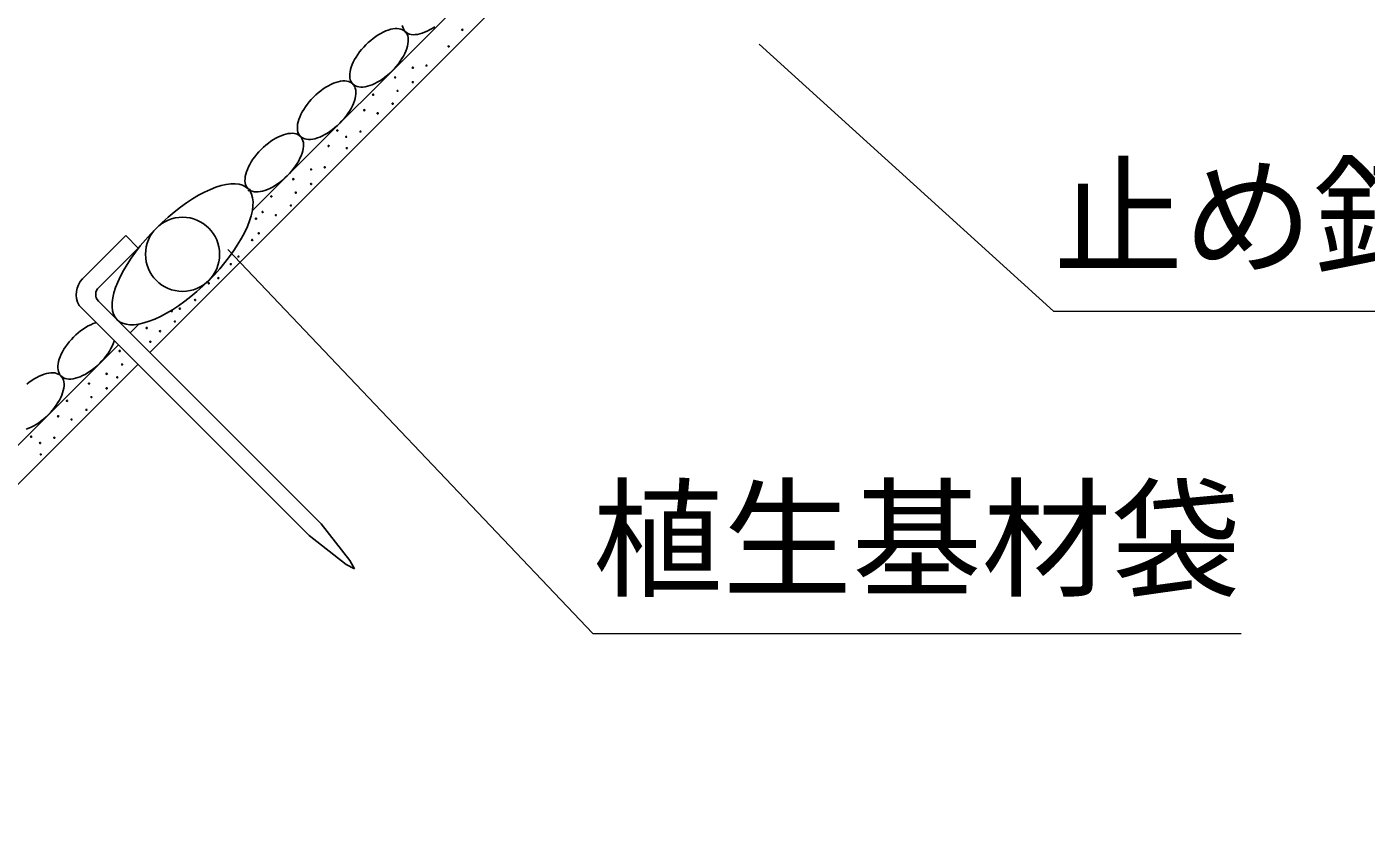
# Model space of a CAD drawing. Units: millimetres, scale not verified. Extents: x 200 to 8200, y 200 to 5825.
# Drawn here: x 2394 to 3117, y 2925 to 3357 of the extents above; entities that cross this region are included whole.
import ezdxf
from ezdxf.enums import TextEntityAlignment as Align

# ---------------------------------------------------------------- set-up
doc = ezdxf.new("R2010")
doc.units = ezdxf.units.MM
doc.header["$LTSCALE"] = 20
for name, color, linetype, lineweight in [('C-STR', 7, 'Continuous', 25), ('C-STR-DIM', 1, 'Continuous', 13), ('C-STR-HTXT', 1, 'Continuous', 13)]:
    doc.layers.add(name, color=color, linetype=linetype, lineweight=lineweight)
doc.styles.add('ＭＳ ゴシック', font='')
doc.styles.get('ＭＳ ゴシック').set_extended_font_data('MS Gothic')

msp = doc.modelspace()

# ---------------------------------------------------------------- linework, layer by layer
at = {"layer": 'C-STR'}
for p, q in [((2495.6, 3216.49), (2736.33, 3457.22)), ((2515.62, 3257.72), (2666.51, 3408.61)), ((2598.7, 3354.38), (2598.13, 3353.71)), ((2570.41, 3326.1), (2569.85, 3325.43)), ((2542.13, 3297.81), (2541.56, 3297.14)), ((2514.38, 3269.53), (2513.28, 3268.16)), ((2460.25, 3181.14), (2526.22, 3247.11)), ((2423.94, 3220.99), (2447.23, 3244.29)), ((2454.03, 3237.5), (2447.23, 3244.29)), ((2454.03, 3237.5), (2432.78, 3216.24)), ((2422.08, 3206.56), (2546.36, 3082.35)), ((2432.48, 3208.89), (2552.73, 3088.72)), ((2449.64, 3191.75), (2454.38, 3196.48)), ((2303.48, 3045.59), (2443.27, 3185.38)), ((2035.98, 2756.88), (2453.88, 3174.78)), ((2412.83, 3168.51), (2412.27, 3167.84)), ((2568.29, 3068.92), (2552.73, 3088.72)), ((2566.17, 3066.8), (2546.36, 3082.35)), ((2566.17, 3066.8), (2570.76, 3064.33)), ((2570.76, 3064.33), (2568.29, 3068.92))]:
    msp.add_line(p, q, dxfattribs=at)
for points in [[(2598.13, 3354.38), (2597.46, 3354.94), (2596.69, 3355.39), (2595.82, 3355.73), (2594.86, 3355.95), (2593.82, 3356.04), (2592.7, 3356.02), (2591.52, 3355.88), (2590.28, 3355.62), (2588.99, 3355.24), (2587.67, 3354.75), (2586.31, 3354.14), (2584.94, 3353.43), (2583.56, 3352.62), (2582.18, 3351.72), (2580.82, 3350.73), (2579.48, 3349.66), (2578.18, 3348.52), (2576.92, 3347.31), (2575.71, 3346.05), (2574.57, 3344.75), (2573.5, 3343.41), (2572.51, 3342.05), (2571.61, 3340.67), (2570.8, 3339.29), (2570.09, 3337.92), (2569.48, 3336.57), (2568.99, 3335.24), (2568.61, 3333.95), (2568.35, 3332.71), (2568.21, 3331.53), (2568.19, 3330.41), (2568.28, 3329.37), (2568.5, 3328.41), (2568.84, 3327.54), (2569.29, 3326.77), (2569.85, 3326.1), (2570.52, 3325.53), (2571.29, 3325.08), (2572.16, 3324.75), (2573.12, 3324.53), (2574.16, 3324.43), (2575.28, 3324.46), (2576.46, 3324.6), (2577.7, 3324.86), (2578.99, 3325.24), (2580.32, 3325.73), (2581.67, 3326.33), (2583.04, 3327.04), (2584.42, 3327.85), (2585.8, 3328.76), (2587.16, 3329.75), (2588.5, 3330.82), (2589.8, 3331.96), (2591.06, 3333.17), (2592.27, 3334.43), (2593.41, 3335.73), (2594.48, 3337.07), (2595.47, 3338.43), (2596.38, 3339.81), (2597.19, 3341.19), (2597.9, 3342.56), (2598.5, 3343.91), (2598.99, 3345.24), (2599.37, 3346.53), (2599.63, 3347.77), (2599.77, 3348.95), (2599.8, 3350.07), (2599.7, 3351.11), (2599.48, 3352.07), (2599.15, 3352.94), (2598.7, 3353.71)], [(2596.57, 3357.65), (2596.79, 3356.69), (2597.12, 3355.82), (2597.57, 3355.05), (2598.13, 3354.38), (2598.8, 3353.82), (2599.58, 3353.37), (2600.45, 3353.03), (2601.4, 3352.82), (2602.45, 3352.72), (2603.56, 3352.74), (2604.75, 3352.88), (2605.99, 3353.14), (2607.28, 3353.52), (2608.6, 3354.02), (2609.96, 3354.62), (2611.33, 3355.33), (2612.71, 3356.14), (2614.08, 3357.04)], [(2569.85, 3326.1), (2569.18, 3326.66), (2568.41, 3327.11), (2567.54, 3327.44), (2566.58, 3327.66), (2565.54, 3327.76), (2564.42, 3327.74), (2563.24, 3327.59), (2562, 3327.33), (2560.71, 3326.95), (2559.38, 3326.46), (2558.03, 3325.86), (2556.65, 3325.15), (2555.28, 3324.34), (2553.9, 3323.44), (2552.54, 3322.44), (2551.2, 3321.37), (2549.9, 3320.23), (2548.64, 3319.03), (2547.43, 3317.77), (2546.29, 3316.46), (2545.22, 3315.12), (2544.23, 3313.76), (2543.32, 3312.39), (2542.51, 3311.01), (2541.8, 3309.64), (2541.2, 3308.28), (2540.71, 3306.95), (2540.33, 3305.67), (2540.07, 3304.43), (2539.92, 3303.24), (2539.9, 3302.13), (2540, 3301.08), (2540.22, 3300.12), (2540.55, 3299.25), (2541, 3298.48), (2541.56, 3297.81), (2542.24, 3297.25), (2543.01, 3296.8), (2543.88, 3296.46), (2544.84, 3296.25), (2545.88, 3296.15), (2547, 3296.17), (2548.18, 3296.31), (2549.42, 3296.58), (2550.71, 3296.95), (2552.03, 3297.45), (2553.39, 3298.05), (2554.76, 3298.76), (2556.14, 3299.57), (2557.51, 3300.47), (2558.88, 3301.46), (2560.22, 3302.53), (2561.52, 3303.68), (2562.78, 3304.88), (2563.98, 3306.14), (2565.13, 3307.45), (2566.2, 3308.78), (2567.19, 3310.15), (2568.09, 3311.52), (2568.9, 3312.9), (2569.61, 3314.27), (2570.21, 3315.63), (2570.71, 3316.95), (2571.09, 3318.24), (2571.35, 3319.48), (2571.49, 3320.67), (2571.51, 3321.78), (2571.41, 3322.83), (2571.2, 3323.78), (2570.86, 3324.65), (2570.41, 3325.43)], [(2541.56, 3297.81), (2540.89, 3298.37), (2540.12, 3298.83), (2539.25, 3299.16), (2538.29, 3299.38), (2537.25, 3299.48), (2536.13, 3299.45), (2534.95, 3299.31), (2533.71, 3299.05), (2532.42, 3298.67), (2531.1, 3298.18), (2529.74, 3297.57), (2528.37, 3296.86), (2526.99, 3296.06), (2525.62, 3295.15), (2524.25, 3294.16), (2522.91, 3293.09), (2521.61, 3291.95), (2520.35, 3290.74), (2519.15, 3289.48), (2518, 3288.18), (2516.93, 3286.84), (2515.94, 3285.48), (2515.04, 3284.1), (2514.23, 3282.72), (2513.52, 3281.35), (2512.92, 3280), (2512.42, 3278.67), (2512.04, 3277.38), (2511.78, 3276.14), (2511.64, 3274.96), (2511.62, 3273.84), (2511.72, 3272.8), (2511.93, 3271.84), (2512.27, 3270.97), (2512.72, 3270.2), (2513.28, 3269.53), (2513.95, 3268.97), (2514.72, 3268.51), (2515.59, 3268.18), (2516.55, 3267.96), (2517.59, 3267.86), (2518.71, 3267.89), (2519.89, 3268.03), (2521.13, 3268.29), (2522.42, 3268.67), (2523.75, 3269.16), (2525.1, 3269.77), (2526.48, 3270.48), (2527.85, 3271.28), (2529.23, 3272.19), (2530.59, 3273.18), (2531.93, 3274.25), (2533.23, 3275.39), (2534.49, 3276.6), (2535.7, 3277.86), (2536.84, 3279.16), (2537.91, 3280.5), (2538.9, 3281.86), (2539.81, 3283.24), (2540.62, 3284.62), (2541.33, 3285.99), (2541.93, 3287.34), (2542.42, 3288.67), (2542.8, 3289.96), (2543.06, 3291.2), (2543.21, 3292.38), (2543.23, 3293.5), (2543.13, 3294.54), (2542.91, 3295.5), (2542.58, 3296.37), (2542.13, 3297.14)], [(2513.28, 3269.53), (2511.91, 3270.63), (2510.29, 3271.45), (2508.42, 3271.98), (2506.31, 3272.23), (2503.99, 3272.19), (2501.47, 3271.86), (2498.78, 3271.25), (2495.92, 3270.35), (2492.93, 3269.17), (2489.82, 3267.73), (2486.62, 3266.04), (2483.36, 3264.1), (2480.05, 3261.93), (2476.73, 3259.55), (2473.42, 3256.98), (2470.14, 3254.24), (2466.92, 3251.34), (2463.78, 3248.31), (2460.76, 3245.18), (2457.86, 3241.96), (2455.11, 3238.68), (2452.54, 3235.37), (2450.17, 3232.05), (2448, 3228.74), (2446.06, 3225.48), (2444.37, 3222.28), (2442.93, 3219.17), (2441.75, 3216.18), (2440.85, 3213.32), (2440.24, 3210.63), (2439.91, 3208.11), (2439.87, 3205.79), (2440.11, 3203.68), (2440.65, 3201.81), (2441.47, 3200.18), (2442.57, 3198.82), (2443.94, 3197.72), (2445.56, 3196.9), (2447.43, 3196.36), (2449.54, 3196.11), (2451.86, 3196.15), (2454.38, 3196.48), (2457.08, 3197.1), (2459.93, 3198), (2462.93, 3199.17), (2466.03, 3200.61), (2469.23, 3202.31), (2472.5, 3204.25), (2475.8, 3206.41), (2479.12, 3208.79), (2482.43, 3211.36), (2485.71, 3214.11), (2488.93, 3217), (2492.07, 3220.03), (2495.1, 3223.17), (2497.99, 3226.38), (2500.74, 3229.66), (2503.31, 3232.98), (2505.68, 3236.3), (2507.85, 3239.6), (2509.79, 3242.87), (2511.48, 3246.07), (2512.93, 3249.17), (2514.1, 3252.17), (2515, 3255.02), (2515.62, 3257.72), (2515.94, 3260.24), (2515.99, 3262.56), (2515.74, 3264.66), (2515.2, 3266.54), (2514.38, 3268.16)], [(2431.32, 3197.32), (2430.98, 3197.23), (2429.67, 3196.75), (2428.33, 3196.16), (2426.98, 3195.47), (2425.62, 3194.68), (2424.26, 3193.8), (2422.92, 3192.83), (2421.61, 3191.78), (2420.32, 3190.66), (2419.09, 3189.48), (2417.9, 3188.24), (2416.78, 3186.96), (2415.73, 3185.64), (2414.76, 3184.3), (2413.88, 3182.94), (2413.09, 3181.58), (2412.4, 3180.23), (2411.81, 3178.89), (2411.34, 3177.58), (2410.97, 3176.31), (2410.72, 3175.08), (2410.59, 3173.91), (2410.58, 3172.8), (2410.69, 3171.77), (2410.91, 3170.82), (2411.25, 3169.95), (2411.7, 3169.18), (2412.27, 3168.51), (2412.94, 3167.95), (2413.71, 3167.5), (2414.57, 3167.16), (2415.52, 3166.93), (2416.56, 3166.83), (2417.66, 3166.84), (2418.83, 3166.97), (2420.06, 3167.22), (2421.34, 3167.58), (2422.65, 3168.06), (2423.98, 3168.65), (2425.34, 3169.34), (2426.7, 3170.13), (2428.05, 3171.01), (2429.39, 3171.98), (2430.71, 3173.03), (2431.99, 3174.15), (2433.23, 3175.33), (2434.41, 3176.57), (2435.53, 3177.85), (2436.58, 3179.17), (2437.55, 3180.51), (2438.44, 3181.87), (2439.23, 3183.23), (2439.92, 3184.58), (2440.5, 3185.92), (2440.98, 3187.23), (2441.08, 3187.57)], [(2393.55, 3139.8), (2394.86, 3140.28), (2396.2, 3140.86), (2397.55, 3141.55), (2398.91, 3142.34), (2400.27, 3143.23), (2401.61, 3144.2), (2402.93, 3145.25), (2404.21, 3146.37), (2405.45, 3147.55), (2406.63, 3148.79), (2407.75, 3150.07), (2408.8, 3151.39), (2409.77, 3152.73), (2410.65, 3154.08), (2411.44, 3155.44), (2412.13, 3156.8), (2412.72, 3158.13), (2413.2, 3159.44), (2413.56, 3160.72), (2413.81, 3161.95), (2413.94, 3163.12), (2413.95, 3164.22), (2413.85, 3165.26), (2413.62, 3166.21), (2413.28, 3167.07), (2412.83, 3167.84)], [(2412.27, 3168.51), (2411.6, 3169.08), (2410.83, 3169.53), (2409.96, 3169.87), (2409.01, 3170.09), (2407.98, 3170.2), (2406.87, 3170.19), (2405.7, 3170.06), (2404.47, 3169.81), (2403.2, 3169.44), (2401.89, 3168.97), (2400.55, 3168.38), (2399.2, 3167.69), (2397.84, 3166.9), (2396.48, 3166.02), (2395.14, 3165.05), (2393.82, 3164)]]:
    msp.add_lwpolyline(points, dxfattribs=at)
for centre in [(2628.96, 3355.36), (2621.59, 3346.38), (2602.26, 3334.94), (2609.63, 3336.04), (2592.69, 3329.66), (2602.26, 3327.06), (2580.8, 3320.35), (2594, 3322.36), (2576.08, 3311.95), (2591.37, 3315.45), (2583.29, 3310.26), (2561.48, 3301.02), (2566.3, 3297.56), (2574.01, 3300.41), (2556.75, 3292.62), (2566.64, 3291.43), (2547.31, 3279.99), (2554.68, 3281.09), (2537.74, 3274.71), (2547.31, 3272.11), (2525.85, 3265.4), (2539.05, 3267.41), (2521.13, 3257), (2528.34, 3255.31), (2536.42, 3260.51), (2517.57, 3253.43), (2515.49, 3241.9), (2519.06, 3245.46), (2508.13, 3232.92), (2504.02, 3228.82), (2492.07, 3218.47), (2497.23, 3221.32), (2472.16, 3203.42), (2476.43, 3204.79), (2484.7, 3209.49), (2473.8, 3197.89), (2458.52, 3194.38), (2465.73, 3192.7), (2443.98, 3181.99), (2460.54, 3186.95), (2445.29, 3174.68), (2436.98, 3169.66), (2442.66, 3167.78), (2427.41, 3164.38), (2436.98, 3161.78), (2415.52, 3155.07), (2428.72, 3157.08), (2410.8, 3146.67), (2426.09, 3150.18), (2418.01, 3144.99), (2396.2, 3135.74), (2401.02, 3132.28), (2408.73, 3135.14), (2401.36, 3126.15)]:
    msp.add_circle(centre, 0.3, dxfattribs=at)
at = {"layer": 'C-STR', "color": 3}
msp.add_circle((2477.93, 3234.17), 20, dxfattribs=at)
at = {"layer": 'C-STR'}
for centre, radius, start, end in [((2432.62, 3212.54), 12.12, 135.76262, 209.53793), ((2436.02, 3212.43), 5, 130.3409, 225.01704)]:
    msp.add_arc(centre, radius, start, end, dxfattribs=at)
at = {"layer": 'C-STR-HTXT'}
for p, q in [((2789.3, 3347.56), (2948.2, 3203.49)), ((2502.36, 3236.75), (2699.37, 3029.49)), ((2948.2, 3203.49), (3928.2, 3203.49)), ((2699.37, 3029.49), (3049.37, 3029.49))]:
    msp.add_line(p, q, dxfattribs=at)

# ---------------------------------------------------------------- texts
at = {"layer": 'C-STR-DIM', "color": 7, "style": 'ＭＳ ゴシック'}
for s, p in [('止め釘（プラワッシャー併用）', (2948.2, 3213.49)), ('植生基材袋', (2699.37, 3039.49))]:
    msp.add_text(s, height=51.32, dxfattribs=at).set_placement(p, align=Align.BOTTOM_LEFT)

doc.saveas('drawing.dxf')
